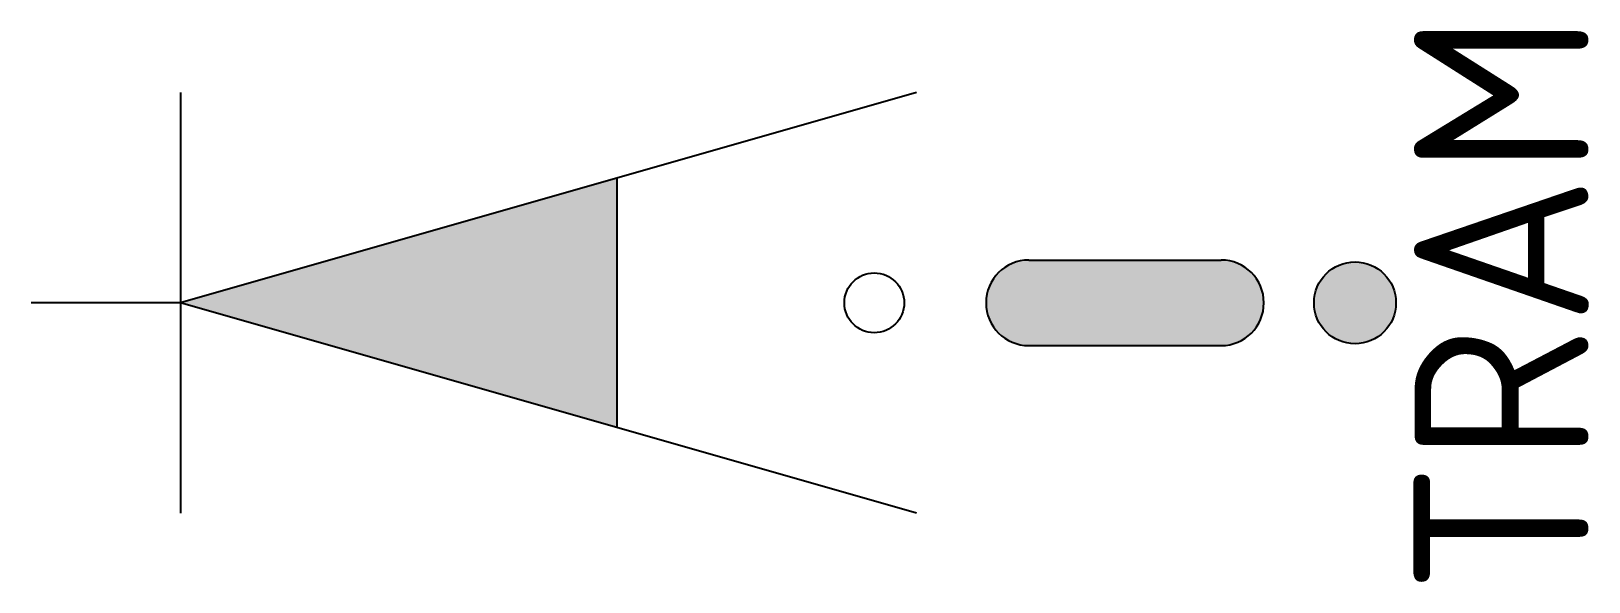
# Model space of a CAD drawing. Extents: x 0 to 15.6, y -2.8 to 2.7.
import ezdxf
from ezdxf.enums import TextEntityAlignment as Align

# ---------------------------------------------------------------- set-up
doc = ezdxf.new("R2010")
doc.units = 0
doc.layers.get('0').update_dxf_attribs({"lineweight": 25})
doc.styles.add('NLCS-ISO', font='NLCS-ISO.ttf')

msp = doc.modelspace()

# ---------------------------------------------------------------- hatches: boundary and pattern name
h = msp.add_hatch(color=256)
h.dxf.hatch_style = 1
h.paths.add_polyline_path([(11.933, -0.429, 1), (11.933, 0.429), (10.005, 0.429, 1), (10.005, -0.429)])
h = msp.add_hatch(color=256)
h.dxf.hatch_style = 1
h.paths.add_polyline_path([(13.276, 0.411, 1), (13.276, -0.411, 1)])

# ---------------------------------------------------------------- linework, layer by layer
for p, q in [((8.878, 2.11), (1.499, 0)), ((1.499, 2.11), (1.499, -2.11)), ((5.878, -1.252), (5.878, 1.252)), ((10.005, 0.429), (11.933, 0.429)), ((1.499, 0), (0, 0)), ((8.878, -2.11), (1.499, 0)), ((10.005, -0.429), (11.933, -0.429))]:
    msp.add_line(p, q)
for centre, radius in [((13.276, 0), 0.411), ((8.455, 0), 0.3)]:
    msp.add_circle(centre, radius)
for centre, start, end in [((10.005, 0), 90, 270), ((11.933, 0), 270, 90)]:
    msp.add_arc(centre, 0.429, start, end)
msp.add_solid([(1.499, 0), (5.878, 1.252), (5.878, -1.252)])

# ---------------------------------------------------------------- texts
at = {"style": 'NLCS-ISO'}
msp.add_text('TRAM', height=1.75, rotation=90, dxfattribs=at).set_placement((14.742, -0.007), align=Align.MIDDLE_CENTER)

doc.saveas('drawing.dxf')
